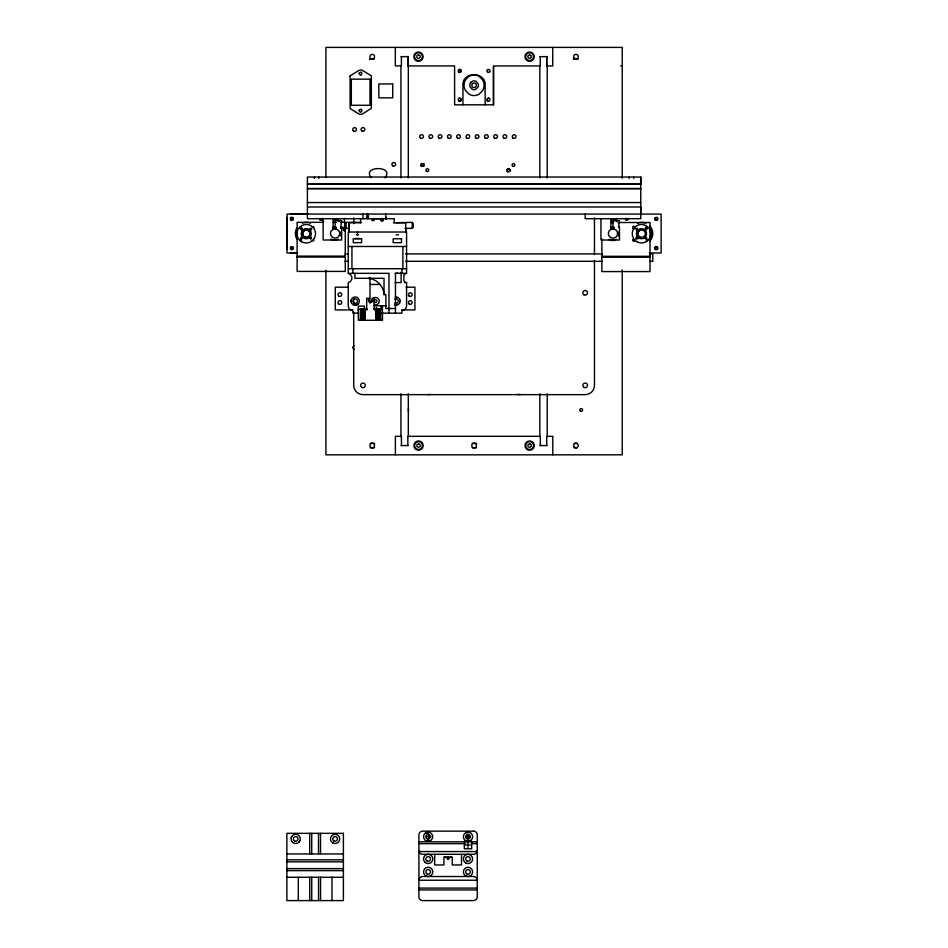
<?xml version="1.0" encoding="UTF-8"?>
<svg xmlns="http://www.w3.org/2000/svg" width="948" height="948" viewBox="0 0 948 948"><rect width="100%" height="100%" fill="white"/><g stroke="black" fill="none" stroke-linecap="round" stroke-linejoin="round"><path stroke-width="1.42" d="M349.172 222.768L349.172 232.023L349.172 222.768L360.761 222.768M372.031 218.704L372.031 220.564L374.033 220.564L374.033 218.704L380.823 218.704L380.823 220.564L382.826 220.564L382.826 218.704M405.697 230.21L405.697 228.35M640.741 184.113L640.753 177.039L307.401 177.039L307.401 218.704L394.261 218.704L394.261 222.768M291.214 837.7L291.676 836.586M301.63 227.852L300.161 228.598M647.52 240.46L646.05 241.207M458.417 98.936L458.939 98.402A1.41 1.41 0 0 1 460.373 98.402L460.894 98.936A1.505 1.505 0 0 1 460.894 100.405L460.455 100.986A1.41 1.41 0 0 1 459.093 100.974L458.453 100.464L458.939 100.95A1.505 1.505 0 0 0 460.361 100.962L460.894 100.405A1.41 1.41 0 0 0 461.001 99.03L460.455 98.497A1.41 1.41 0 0 0 459.093 98.521L458.453 99.03M487.26 70.164L487.758 69.654L487.225 70.176A1.505 1.505 0 0 0 487.154 71.669M487.26 98.936L487.793 98.402A1.505 1.505 0 0 1 489.18 98.367M487.793 98.402A1.41 1.41 0 0 1 489.227 98.402L489.749 98.936A1.505 1.505 0 0 1 489.737 100.441L489.227 100.986A1.505 1.505 0 0 1 487.675 100.962M298.952 842.168L299.698 841.208M489.772 71.61L489.227 72.143A1.505 1.505 0 0 1 487.675 72.19M654.712 218.384L655.258 217.85A1.505 1.505 0 0 1 656.727 217.85L657.26 218.384A1.41 1.41 0 0 1 657.26 219.818L656.727 220.339M632.707 228.48L634.342 226.394M312.153 227.224L313.788 226.963L313.527 228.598M301.535 240.591L300.469 241.136L299.615 240.282L300.161 239.216L301.346 239.406M385.007 177.726C395.15 165.544 361.164 165.544 371.308 177.726M489.227 72.178L489.749 71.633A1.505 1.505 0 0 0 489.737 70.14L489.227 69.631A1.505 1.505 0 0 0 487.675 69.619M357.894 304.284L354.86 305.268M333.578 222.413L335.177 221.488M611.365 222.413L612.977 221.488M634.793 228.575L633.608 228.764L633.074 227.698L633.916 226.856L635.077 228.018M425.771 832.7L429.337 832.237A4.633 4.633 0 0 1 429.314 841.184C425.451 842.037 433.129 839.975 429.314 841.184M425.818 832.7L429.314 832.237M465.681 832.7L465.658 832.7A4.633 4.633 0 0 1 472.625 836.705A4.633 4.633 0 0 1 465.681 840.722A4.633 4.633 0 0 1 465.681 832.7L469.201 832.237M470.315 840.722L466.795 841.184M332.961 229.452L333.329 218.704M610.761 229.452L611.116 218.704M646.05 226.951L647.52 227.698M646.974 228.764L645.505 228.018M428.733 838.944C426.256 839.892 431.304 837.072 428.615 834.394M426.884 832.237L426.944 832.237A4.633 4.633 0 0 0 426.908 841.184L428.141 841.338L425.771 840.722M395.482 305.256L396.572 305.232M401.004 56.655L408.197 56.584M539.91 56.655L547.103 56.584M369.554 58.847L373.986 58.847M573.469 58.847L577.901 58.847M369.554 59.096L373.986 59.096M573.469 59.096L577.901 59.096M407.794 56.655L407.794 65.922L454.59 65.922L454.625 104.813L493.517 104.813L493.517 66.538M546.688 56.655L546.688 65.922L552.743 65.922L552.743 47.4M620.822 65.922L622.22 65.922M307.401 183.865L640.753 183.865M307.401 184.031L640.753 184.031M307.401 188.486L640.753 188.486M307.401 188.723L640.753 188.723M307.401 202.552L640.753 202.552M307.401 206.996L640.753 206.996M290.455 213.857L307.851 213.857M368.381 217.708L366.438 217.708L368.381 213.727L368.381 218.704M323.387 222.33L297.115 222.33L297.115 271.412L345.273 271.412L345.273 230.21L343.425 230.21L343.425 228.35L340.616 228.35M333.092 222.33L336.516 222.33M340.865 222.33L345.273 222.33L345.273 229.274L344.349 229.274L344.349 227.425L340.486 227.425M361.058 222.33L346.067 222.33L346.067 228.35L348.994 228.35M610.619 222.507L613.629 222.507M617.918 222.507L650.02 222.507L650.02 271.578L601.861 271.578L601.861 239.014M393.337 222.744L405.697 222.768L405.697 232.023M346.067 223.325L345.143 223.325L345.143 227.307L346.067 227.307M412.309 223.373L413.233 223.373L413.233 227.354L412.309 227.354M404.974 228.35L412.309 228.35L412.309 222.33L396.039 222.744M356.258 234.796L358.628 234.796M396.122 234.796L398.516 234.796M355.144 238.505L359.766 238.505M348.236 246.48L406.574 246.48M290.455 252.843L297.708 252.843M297.352 252.974L287.031 252.974L287.031 214.082L661.123 214.082L661.123 252.974L649.321 252.974M344.954 253.898L347.916 253.898M405.637 253.898L602.478 253.898M649.83 253.898L652.793 253.898L652.793 261.304L649.83 261.304M297.115 256.126L345.273 256.126M601.861 256.304L650.02 256.304M297.115 257.062L345.273 257.062M601.861 257.228L650.02 257.228M344.954 261.304L347.916 261.304M405.637 261.304L602.478 261.304M348.236 268.711L406.574 268.711M358.64 313.16L352.869 313.16L352.869 310.375A4.633 4.633 0 0 1 348.236 305.742L348.236 282.599A4.74 4.74 0 0 0 348.236 273.332L388.988 273.332L388.988 313.16M395.055 273.332L406.574 273.332L406.574 232.023L348.236 232.023L348.236 273.332M354.908 273.332L354.908 278.309L384.011 278.309L384.011 294.615L385.872 294.615L385.872 308.527L395.47 308.527M395.055 282.599L401.134 282.599L401.134 273.332M404.725 282.599L406.574 282.599L406.574 305.742A4.633 4.633 0 0 1 401.952 310.375L401.952 313.16L381.108 313.16M370.004 284.447L380.219 284.447M348.544 287.197L335.272 287.197L335.272 309.913L352.632 309.913M406.064 287.197L414.916 287.197L414.916 309.913L401.691 309.913M374.164 305.742L386.357 305.742M374.164 309.048L376.949 309.048M358.344 309.166L367.184 309.166L367.184 309.795M373.583 309.166L382.423 309.166M370.253 443.309L374.685 443.309M472.199 443.309L476.643 443.309M574.156 443.309L577.119 443.309M401.04 445.572L408.209 445.572M539.957 445.572L547.115 445.572M370.253 447.752L374.685 447.752M472.199 447.752L476.643 447.752M574.156 447.752L577.119 447.752M426.292 836.705L430.925 836.705M465.681 836.705L470.315 836.705M425.794 840.722L426.908 841.184M418.921 841.8L477.259 841.8M418.921 843.649L465.587 843.649M471.429 843.649L477.259 843.649M465.681 845.071L470.315 845.071M286.877 853.935L343.401 853.935M444.849 857.075A4.159 4.159 0 0 1 447.883 859.398L448.297 859.398A4.159 4.159 0 0 1 451.331 857.075M286.877 859.824L343.401 859.824M286.877 861.827L343.401 861.827M286.877 868.629L343.401 868.629M286.877 870.631L343.401 870.631M286.877 877.267L343.401 877.267M418.921 888.098L477.259 888.098M418.921 889.947L477.259 889.947M368.108 278.321C376.522 278.795 383.739 286.189 384.011 294.615M646.358 239.287L646.974 239.394M626.486 220.339L625.941 219.818A1.41 1.41 0 0 1 625.941 218.384M301.535 227.224L300.469 226.679L299.71 228.148M313.527 239.216L313.788 240.851L312.153 240.591M654.712 248.66L655.258 249.194A1.41 1.41 0 0 0 656.739 249.17L657.26 248.66A1.41 1.41 0 0 0 657.26 247.227L656.727 246.705A1.41 1.41 0 0 0 655.696 246.587M458.453 71.61L458.986 72.143A1.41 1.41 0 0 0 460.479 72.119L461.001 71.61A1.41 1.41 0 0 0 461.001 70.176L460.455 69.654A1.41 1.41 0 0 0 459.093 69.666L458.453 70.176L458.939 69.631A1.505 1.505 0 0 1 460.361 69.619L460.894 70.164A1.505 1.505 0 0 1 460.894 71.633L460.373 72.178A1.505 1.505 0 0 1 458.82 72.19L458.417 71.633M290.74 219.64L291.273 220.161A1.505 1.505 0 0 0 292.742 220.161L293.288 219.64A1.41 1.41 0 0 0 293.43 219.296M487.26 100.405L487.758 100.986L487.225 100.464A1.505 1.505 0 0 1 487.154 98.912M357.455 232.082L357.455 234.796M351.033 300.789L351.092 301.879M400.044 300.48L400.068 301.559A4.171 4.171 0 0 1 394.427 305.007M358.522 309.166L358.747 320.27M382.245 309.166L382.376 320.27M640.741 207.079L640.753 214.082M546.735 56.584L546.747 65.922M485.139 104.813L485.127 86.055C486.68 71.005 461.605 70.804 462.932 85.889L462.932 104.813M407.83 56.584L407.841 65.922M640.753 177.039L640.753 218.704L585.189 218.704L585.189 214.082M633.679 177.039L633.679 178.437M629.235 177.039L629.235 178.437M622.232 178.307L622.232 47.4L325.922 47.4L325.922 177.525M622.22 269.99L622.232 454.827L325.922 454.827L325.922 270.31M612.977 228.895L612.977 220.564L619.459 220.564L618.534 227.046L619.459 227.046L619.459 240.01L600.937 240.01L600.937 218.704M594.455 217.827L594.455 254.574M594.455 260.451L594.455 385.386A9.255 9.255 0 0 1 585.2 394.641L362.966 394.641A9.255 9.255 0 0 1 353.711 385.386L353.711 311.892M552.791 454.827L552.791 436.317L546.735 436.317L546.735 445.572M547.233 65.459L547.233 177.869M547.233 393.811L547.233 436.696M540.324 445.572L540.324 436.317L407.841 436.317L407.841 445.572M540.277 56.655L540.277 65.922L493.481 65.922L493.481 104.813M539.827 65.459L539.827 177.869M539.827 393.811L539.827 436.696M467.992 834.394L467.992 839.027M467.992 842.76L467.992 847.394M461.51 854.302L461.51 864.955L452.255 864.955L452.255 857.075L443.925 857.075L443.925 864.955L434.658 864.955L434.658 854.302M448.297 857.075L448.297 859.398M447.883 857.075L447.883 859.398M408.327 65.459L408.327 177.869M408.327 393.811L408.327 436.696M402.876 246.48L402.876 268.711M401.952 268.711L401.952 273.332M401.407 56.584L401.383 65.922L395.328 65.922L395.328 47.4M401.431 445.572L401.431 436.317L395.375 436.317L395.375 454.827M400.921 65.459L400.921 177.869M400.921 393.811L400.921 436.696M400.554 272.408L400.554 273.332M397.319 272.408L397.319 273.332M395.47 273.332L395.47 313.16M385.978 216.748L385.978 219.154M385.646 213.893L385.646 218.704M382.826 218.455L382.826 221.05M382.423 306.109L382.423 320.27L358.344 320.27L358.344 306.109L364.364 306.109L364.364 309.498M381.617 218.455L381.617 221.05M381.108 305.742L381.108 309.285M379.994 309.166L379.994 320.27M379.828 309.166L379.828 320.27M379.638 309.166L379.638 309.795M379.342 309.166L379.342 320.27M378.631 309.166L378.631 320.27M377.79 309.166L377.79 320.27M376.949 309.166L376.949 320.27M376.403 307.365L376.403 309.356M376.238 309.166L376.238 320.27M375.598 309.166L375.764 320.27M374.555 309.166L374.555 309.854M374.093 309.166L374.093 298.241L372.007 298.241C374.294 303.668 366.473 303.668 368.76 298.241L366.675 298.241L366.675 309.166M370.004 277.61L370.004 303.253M367.137 213.893L367.137 218.704M366.212 309.166L366.212 309.854M365.17 309.166L365.17 320.27M365.004 309.166L365.004 320.27M364.53 309.166L364.53 320.27M363.819 309.166L363.819 320.27M362.954 214.082L362.954 218.704M362.977 309.166L362.977 320.27M362.136 309.166L362.136 320.27M361.425 309.166L361.425 320.27M361.129 309.166L361.129 309.795M360.773 309.166L360.939 320.27M360.596 218.704L360.596 222.768M353.711 217.827L353.711 223.704M353.711 298.667L353.711 304.545M352.869 268.711L352.869 273.332M351.945 246.48L351.945 268.711M344.444 218.396L344.444 222.721M344.444 227.046L344.444 231.359M335.177 228.895L335.177 220.564L341.659 220.564L340.735 227.046L341.659 227.046L341.659 240.01L323.138 240.01L323.138 218.704M331.978 877.267L331.978 900.6M320.519 833.339L320.519 853.935M320.543 877.267L320.543 900.6M318.836 177.039L318.836 178.437M318.516 833.339L318.516 853.935M318.54 877.267L318.54 900.6M314.392 177.039L314.392 178.437M311.726 833.339L311.726 853.935M311.738 877.267L311.738 900.6M309.723 833.339L309.723 853.935M309.735 877.267L309.735 900.6M298.312 877.267L298.312 900.6M286.877 217.53L286.877 249.17M333.21 240.294A3.934 3.934 0 0 1 335.177 239.773M394.771 299.118A2.311 2.311 0 0 1 398.243 301.12A2.311 2.311 0 0 1 394.771 303.123M406.574 282.599A4.74 4.74 0 0 1 403.919 280.928L403.919 275.003A4.74 4.74 0 0 1 406.574 273.332M372.446 299.106A3.709 3.709 0 0 1 377.292 297.85A3.709 3.709 0 0 1 378.963 302.566A3.709 3.709 0 0 1 374.413 304.64M371.936 301.891A3.709 3.709 0 0 1 372.031 299.971M395.292 296.997A4.171 4.171 0 0 1 400.068 301.559M340.782 231.904A6.482 6.482 0 0 1 340.782 235.91M338.436 239.157A6.482 6.482 0 0 1 330.816 239.157M310.66 236.68A4.728 4.728 0 0 1 309.617 237.735M309.617 230.091A4.728 4.728 0 0 1 310.66 231.134M618.677 232.07A6.482 6.482 0 0 1 618.677 236.076M616.33 239.323A6.482 6.482 0 0 1 608.711 239.323M638.834 238.564A4.728 4.728 0 0 1 636.475 236.858M636.475 231.3A4.728 4.728 0 0 1 637.518 230.257M649.783 225.92A11.115 11.115 0 0 1 649.783 241.124M633.584 241.124A11.115 11.115 0 0 1 632.683 240.057M632.683 226.987A11.115 11.115 0 0 1 633.584 225.92M637.589 223.195A11.115 11.115 0 0 1 645.766 223.195M628.204 218.348A1.386 1.386 0 0 1 626.865 220.09A1.386 1.386 0 0 1 625.526 218.348M614.174 227.804A4.633 4.633 0 0 1 610.654 227.342M610.654 219.332A4.633 4.633 0 0 1 616.982 221.026M650.34 230.246A9.255 9.255 0 0 1 650.115 237.332M637.992 233.137A3.709 3.709 0 0 1 639.343 230.648M293.43 248.151A1.41 1.41 0 0 1 293.288 248.494L292.742 249.016A1.41 1.41 0 0 1 291.38 249.004M290.87 248.494A1.41 1.41 0 0 1 290.87 247.061A1.386 1.386 0 0 1 293.05 248.34A1.386 1.386 0 0 1 290.965 249.537A1.386 1.386 0 0 1 290.965 247.132M293.288 247.061A1.41 1.41 0 0 1 293.43 247.404M322.202 218.55A1.41 1.41 0 0 1 322.059 219.64L321.514 220.161A1.505 1.505 0 0 1 320.045 220.161M290.87 219.64A1.41 1.41 0 0 1 290.87 218.206M291.38 217.696A1.41 1.41 0 0 1 292.766 217.696L293.288 218.206A1.41 1.41 0 0 1 293.43 218.55M296.451 235.922A9.847 9.847 0 0 1 296.463 230.72M654.843 219.818A1.41 1.41 0 0 1 654.689 219.474M654.689 218.727A1.41 1.41 0 0 1 654.843 218.384M654.843 248.66A1.41 1.41 0 0 1 654.689 248.317M654.689 247.582A1.41 1.41 0 0 1 654.843 247.227M650.529 228.515A9.847 9.847 0 0 1 650.506 238.564M322.628 218.348A1.386 1.386 0 0 1 321.289 220.09A1.386 1.386 0 0 1 319.95 218.348M297.091 239.477A11.115 11.115 0 0 1 297.091 227.567M302.388 223.195A11.115 11.115 0 0 1 310.565 223.195M336.374 227.804A4.633 4.633 0 0 1 332.866 227.342M332.866 219.332A4.633 4.633 0 0 1 339.183 221.026M297.127 234.63A9.255 9.255 0 0 1 297.21 232.213M312.212 226.536A9.255 9.255 0 0 1 313.859 228.302M458.583 100.464A1.41 1.41 0 0 1 458.583 99.03M458.583 71.61A1.41 1.41 0 0 1 458.583 70.176M424.277 165.616A1.671 1.671 0 0 1 423.27 166.386M422.405 166.386A1.671 1.671 0 0 1 421.659 163.601M424.017 163.601A1.671 1.671 0 0 1 424.277 163.945M507.974 172.192A1.671 1.671 0 0 1 507.299 170.048A1.671 1.671 0 0 1 509.372 169.182A1.671 1.671 0 0 1 510.415 171.185M354.149 349.374A1.849 1.849 0 0 1 354.149 345.795M408.173 408.944A1.386 1.386 0 0 1 408.233 410.911M430.179 394.332A9.255 9.255 0 0 1 427.785 394.641M520.381 394.641A9.255 9.255 0 0 1 517.987 394.332M336.196 227.141A3.934 3.934 0 0 1 334.158 227.141M333.21 219.924A3.934 3.934 0 0 1 338.59 221.37M613.996 227.141A3.934 3.934 0 0 1 611.958 227.141M611.01 219.924A3.934 3.934 0 0 1 616.378 221.37M611.01 240.294A3.934 3.934 0 0 1 614.944 240.294M300.765 228.883C301.902 232.414 303.514 226.382 300.765 228.883M300.765 238.043C301.902 241.586 303.514 235.554 300.765 238.043M309.925 228.883C311.062 232.414 312.674 226.382 309.925 228.883M309.925 238.043C311.062 241.586 312.674 235.554 309.925 238.043M350.096 75.852L350.096 108.558L358.865 113.926A3.709 3.709 0 0 0 362.563 113.926L371.367 108.309L371.332 75.852L362.563 70.472A3.709 3.709 0 0 0 358.865 70.472L350.096 75.852M359.15 73.257C361.129 79.454 363.961 68.896 359.15 73.257M359.15 110.3C361.129 116.486 363.961 105.927 359.15 110.3M477.259 850.593L477.128 851.553L419.052 851.553L418.921 850.593A3.709 3.709 0 0 0 422.63 854.302L473.55 854.302A3.709 3.709 0 0 0 477.259 850.593M636.037 228.883C637.163 232.414 638.786 226.382 636.037 228.883M636.037 238.043C637.163 241.586 638.786 235.554 636.037 238.043M645.197 228.883C646.335 232.414 647.946 226.382 645.197 228.883M645.197 238.043C646.335 241.586 647.946 235.554 645.197 238.043M633.169 239.832L633.916 241.302L634.982 240.756L634.793 239.583L633.169 239.832M470.801 82.44L470.184 83.412A4.503 4.503 0 0 0 470.03 86.778L472.246 89.278A4.219 4.219 0 0 0 475.529 89.444L477.97 87.169A4.503 4.503 0 0 0 478.136 83.803L475.92 81.303A4.219 4.219 0 0 0 472.625 81.137L470.801 82.44M472.471 83.673L472.116 84.159A2.358 2.358 0 0 0 472.14 86.469L472.969 87.299A2.216 2.216 0 0 0 475.232 87.275L476.05 86.422A2.358 2.358 0 0 0 476.026 84.111L475.185 83.27A2.216 2.216 0 0 0 472.934 83.305L472.471 83.673M466.997 77.997L465.397 80.118A10.499 10.499 0 0 0 465.361 90.415L469.035 94.184A9.847 9.847 0 0 0 479.084 94.219L482.769 90.463A10.499 10.499 0 0 0 482.793 80.165L479.131 76.397A9.847 9.847 0 0 0 469.082 76.361L466.997 77.997M418.471 54.806L416.871 55.731L416.871 57.591L418.471 58.515L420.083 57.591L420.083 55.731L418.471 54.806M529.588 54.806L527.989 55.731L527.989 57.591L529.588 58.515L531.2 57.591L531.2 55.731L529.588 54.806M418.53 443.723L416.919 444.648L416.919 446.496L418.53 447.42L420.13 446.496L420.13 444.648L418.53 443.723M529.648 443.723L528.036 444.648L528.036 446.496L529.648 447.42L531.247 446.496L531.247 444.648L529.648 443.723M428.117 834.394L427.536 834.477A2.311 2.311 0 0 0 426.47 838.34A2.311 2.311 0 0 0 430.345 837.309A2.311 2.311 0 0 0 427.512 834.477L428.733 834.477L428.141 834.394M508.377 168.78L508.01 168.815A1.386 1.386 0 0 0 506.931 170.356A1.386 1.386 0 0 0 508.365 171.564A1.386 1.386 0 0 0 509.692 170.237L509.669 169.87A1.386 1.386 0 0 0 508.377 168.78M369.981 79.158L351.317 79.158L351.317 105.275L369.981 105.275L369.981 79.158M392.721 83.945L378.833 83.945L378.833 97.834L392.721 97.834L392.721 83.945M361.603 238.778L353.26 238.778L353.26 242.676L361.603 242.676L361.603 238.778M401.49 238.778L393.147 238.778L393.147 242.676L401.49 242.676L401.49 238.778M473.55 831.147L422.63 831.147A3.709 3.709 0 0 0 418.921 834.856L418.921 896.891A3.709 3.709 0 0 0 422.63 900.6L473.55 900.6A3.709 3.709 0 0 0 477.259 896.891L477.259 834.856A3.709 3.709 0 0 0 473.55 831.147M343.401 833.339L286.877 833.339L286.877 900.6L343.401 900.6L343.401 833.339M471.701 841.374L464.295 841.374L464.295 848.78L471.701 848.78L471.701 841.374M473.55 876.521L422.63 876.521A3.709 3.709 0 0 0 418.921 880.23L477.259 880.23A3.709 3.709 0 0 0 473.55 876.521M466.843 860.938A2.311 2.311 0 0 0 470.315 858.935A2.311 2.311 0 0 0 466.843 856.921A2.311 2.311 0 0 0 466.843 860.938M426.825 873.772A2.311 2.311 0 0 0 430.487 872.124A2.311 2.311 0 0 0 427.228 869.778A2.311 2.311 0 0 0 426.825 873.772M427.027 860.938A2.311 2.311 0 0 0 430.499 858.935A2.311 2.311 0 0 0 427.027 856.921A2.311 2.311 0 0 0 427.027 860.938M425.806 875.869A4.633 4.633 0 0 0 432.809 871.959A4.633 4.633 0 0 0 425.925 867.847A4.633 4.633 0 0 0 425.806 875.869M465.681 875.905A4.633 4.633 0 0 0 472.625 871.899A4.633 4.633 0 0 0 465.681 867.882A4.633 4.633 0 0 0 465.681 875.905M424.905 862.206A4.633 4.633 0 0 0 432.655 860.132A4.633 4.633 0 0 0 426.979 854.456A4.633 4.633 0 0 0 424.905 862.206M466.677 873.795A2.311 2.311 0 0 0 470.303 872.089A2.311 2.311 0 0 0 467.009 869.802A2.311 2.311 0 0 0 466.677 873.795M465.681 862.941A4.633 4.633 0 0 0 472.625 858.935A4.633 4.633 0 0 0 465.681 854.918A4.633 4.633 0 0 0 465.681 862.941M466.357 838.34A2.311 2.311 0 0 0 470.232 837.309A2.311 2.311 0 0 0 467.4 834.477A2.311 2.311 0 0 0 466.357 838.34M332.76 842.902A4.633 4.633 0 0 0 339.704 838.897A4.633 4.633 0 0 0 332.76 834.892A4.633 4.633 0 0 0 332.76 842.902M333.909 840.9A2.311 2.311 0 0 0 337.381 838.897A2.311 2.311 0 0 0 333.909 836.894A2.311 2.311 0 0 0 333.909 840.9M294.52 840.9A2.311 2.311 0 0 0 298.004 838.897A2.311 2.311 0 0 0 294.52 836.894A2.311 2.311 0 0 0 294.52 840.9M292.411 842.168A4.633 4.633 0 0 0 300.161 840.094A4.633 4.633 0 0 0 294.484 834.43A4.633 4.633 0 0 0 292.411 842.168M353.9 303.04A2.311 2.311 0 0 0 357.491 301.274A2.311 2.311 0 0 0 354.161 299.035A2.311 2.311 0 0 0 353.9 303.04M409.299 304.071A1.849 1.849 0 0 0 412.131 302.578A1.849 1.849 0 0 0 409.418 300.872A1.849 1.849 0 0 0 409.299 304.071M408.967 295.918A1.849 1.849 0 0 0 412.072 295.089A1.849 1.849 0 0 0 409.797 292.825A1.849 1.849 0 0 0 408.967 295.918M338.602 303.81A1.849 1.849 0 0 0 341.695 302.981A1.849 1.849 0 0 0 339.431 300.717A1.849 1.849 0 0 0 338.602 303.81M338.602 295.918A1.849 1.849 0 0 0 341.695 295.089A1.849 1.849 0 0 0 339.431 292.825A1.849 1.849 0 0 0 338.602 295.918M352.822 304.545A4.171 4.171 0 0 0 359.339 301.44A4.171 4.171 0 0 0 353.391 297.352A4.171 4.171 0 0 0 352.822 304.545M374.804 302.282A1.386 1.386 0 0 0 376.949 301.191A1.386 1.386 0 0 0 374.922 299.876A1.386 1.386 0 0 0 374.804 302.282M639.793 236.941A3.709 3.709 0 0 0 645.351 233.741A3.709 3.709 0 0 0 639.793 230.53A3.709 3.709 0 0 0 639.793 236.941M637.921 237.32A5.096 5.096 0 0 0 646.429 234.997A5.096 5.096 0 0 0 640.173 228.788A5.096 5.096 0 0 0 637.921 237.32M636.878 241.728A9.255 9.255 0 0 0 650.766 233.706A9.255 9.255 0 0 0 636.878 225.683A9.255 9.255 0 0 0 636.878 241.728M304.391 236.917A3.709 3.709 0 0 0 309.949 233.706A3.709 3.709 0 0 0 304.391 230.494A3.709 3.709 0 0 0 304.391 236.917M302.661 237.32A5.096 5.096 0 0 0 311.169 234.997A5.096 5.096 0 0 0 304.901 228.788A5.096 5.096 0 0 0 302.661 237.32M301.606 241.728A9.255 9.255 0 0 0 315.506 233.706A9.255 9.255 0 0 0 301.606 225.683A9.255 9.255 0 0 0 301.606 241.728M332.772 237.545A4.633 4.633 0 0 0 339.716 233.528A4.633 4.633 0 0 0 332.772 229.523A4.633 4.633 0 0 0 332.772 237.545M304.533 236.941A3.709 3.709 0 0 0 310.079 233.741A3.709 3.709 0 0 0 304.533 230.53A3.709 3.709 0 0 0 304.533 236.941M610.654 237.545A4.633 4.633 0 0 0 617.598 233.528A4.633 4.633 0 0 0 610.654 229.523A4.633 4.633 0 0 0 610.654 237.545M655.803 249.537A1.386 1.386 0 0 0 657.888 248.34A1.386 1.386 0 0 0 655.803 247.132A1.386 1.386 0 0 0 655.803 249.537M655.803 219.912A1.386 1.386 0 0 0 657.888 218.704A1.386 1.386 0 0 0 655.803 217.507A1.386 1.386 0 0 0 655.803 219.912M290.965 219.912A1.386 1.386 0 0 0 293.05 218.704A1.386 1.386 0 0 0 290.965 217.507A1.386 1.386 0 0 0 290.965 219.912M526.815 59.44A3.934 3.934 0 0 0 533.392 57.674A3.934 3.934 0 0 0 528.569 52.863A3.934 3.934 0 0 0 526.815 59.44M416.504 60.068A3.934 3.934 0 0 0 422.417 56.655A3.934 3.934 0 0 0 416.504 53.254A3.934 3.934 0 0 0 416.504 60.068M526.863 448.357A3.934 3.934 0 0 0 533.44 446.591A3.934 3.934 0 0 0 528.629 441.768A3.934 3.934 0 0 0 526.863 448.357M415.745 448.357A3.934 3.934 0 0 0 422.322 446.591A3.934 3.934 0 0 0 417.511 441.768A3.934 3.934 0 0 0 415.745 448.357M527.325 449.577A4.633 4.633 0 0 0 534.269 445.572A4.633 4.633 0 0 0 527.325 441.567A4.633 4.633 0 0 0 527.325 449.577M415.781 449.305A4.633 4.633 0 0 0 423.128 446.093A4.633 4.633 0 0 0 416.67 441.33A4.633 4.633 0 0 0 415.781 449.305M472.922 447.575A2.311 2.311 0 0 0 476.394 445.572A2.311 2.311 0 0 0 472.922 443.569A2.311 2.311 0 0 0 472.922 447.575M527.278 60.672A4.633 4.633 0 0 0 534.222 56.655A4.633 4.633 0 0 0 527.278 52.65A4.633 4.633 0 0 0 527.278 60.672M416.16 60.672A4.633 4.633 0 0 0 423.104 56.655A4.633 4.633 0 0 0 416.16 52.65A4.633 4.633 0 0 0 416.16 60.672M426.399 171.15A1.386 1.386 0 0 0 428.721 170.533A1.386 1.386 0 0 0 427.015 168.827A1.386 1.386 0 0 0 426.399 171.15M580.52 411.159A1.386 1.386 0 0 0 582.605 409.963A1.386 1.386 0 0 0 580.52 408.754A1.386 1.386 0 0 0 580.52 411.159M438.9 138.005A1.849 1.849 0 0 0 441.898 136.844A1.849 1.849 0 0 0 439.398 134.829A1.849 1.849 0 0 0 438.9 138.005M448.167 138.005A1.849 1.849 0 0 0 451.153 136.844A1.849 1.849 0 0 0 448.653 134.829A1.849 1.849 0 0 0 448.167 138.005M457.422 138.005A1.849 1.849 0 0 0 460.42 136.844A1.849 1.849 0 0 0 457.92 134.829A1.849 1.849 0 0 0 457.422 138.005M466.677 138.005A1.849 1.849 0 0 0 469.675 136.844A1.849 1.849 0 0 0 467.174 134.829A1.849 1.849 0 0 0 466.677 138.005M475.943 138.005A1.849 1.849 0 0 0 478.93 136.844A1.849 1.849 0 0 0 476.441 134.829A1.849 1.849 0 0 0 475.943 138.005M485.198 138.005A1.849 1.849 0 0 0 488.196 136.844A1.849 1.849 0 0 0 485.696 134.829A1.849 1.849 0 0 0 485.198 138.005M494.465 138.005A1.849 1.849 0 0 0 497.451 136.844A1.849 1.849 0 0 0 494.963 134.829A1.849 1.849 0 0 0 494.465 138.005M503.72 138.005A1.849 1.849 0 0 0 506.718 136.844A1.849 1.849 0 0 0 504.218 134.829A1.849 1.849 0 0 0 503.72 138.005M574.298 58.302A2.311 2.311 0 0 0 578.173 57.259A2.311 2.311 0 0 0 575.329 54.427A2.311 2.311 0 0 0 574.298 58.302M421.208 165.971A1.386 1.386 0 0 0 423.531 165.343A1.386 1.386 0 0 0 421.836 163.649A1.386 1.386 0 0 0 421.208 165.971M512.513 165.971A1.386 1.386 0 0 0 514.835 165.343A1.386 1.386 0 0 0 513.141 163.649A1.386 1.386 0 0 0 512.513 165.971M512.986 138.005A1.849 1.849 0 0 0 515.973 136.844A1.849 1.849 0 0 0 513.472 134.829A1.849 1.849 0 0 0 512.986 138.005M362.029 131.061A1.849 1.849 0 0 0 364.814 129.449A1.849 1.849 0 0 0 362.029 127.85A1.849 1.849 0 0 0 362.029 131.061M353.32 130.765A1.849 1.849 0 0 0 356.412 129.935A1.849 1.849 0 0 0 354.149 127.66A1.849 1.849 0 0 0 353.32 130.765M370.585 447.207A2.311 2.311 0 0 0 374.448 446.176A2.311 2.311 0 0 0 371.616 443.332A2.311 2.311 0 0 0 370.585 447.207M574.298 447.207A2.311 2.311 0 0 0 578.173 446.176A2.311 2.311 0 0 0 575.329 443.332A2.311 2.311 0 0 0 574.298 447.207M371.059 58.669A2.311 2.311 0 0 0 374.531 56.655A2.311 2.311 0 0 0 371.059 54.652A2.311 2.311 0 0 0 371.059 58.669M392.602 165.782A1.849 1.849 0 0 0 395.6 164.62A1.849 1.849 0 0 0 393.1 162.618A1.849 1.849 0 0 0 392.602 165.782M420.379 138.005A1.849 1.849 0 0 0 423.377 136.844A1.849 1.849 0 0 0 420.876 134.829A1.849 1.849 0 0 0 420.379 138.005M429.645 138.005A1.849 1.849 0 0 0 432.632 136.844A1.849 1.849 0 0 0 430.143 134.829A1.849 1.849 0 0 0 429.645 138.005M361.757 387.365A2.311 2.311 0 0 0 365.276 385.433A2.311 2.311 0 0 0 361.852 383.348A2.311 2.311 0 0 0 361.757 387.365M584.039 294.792A2.311 2.311 0 0 0 587.511 292.79A2.311 2.311 0 0 0 584.039 290.775A2.311 2.311 0 0 0 584.039 294.792M584.039 387.388A2.311 2.311 0 0 0 587.511 385.386A2.311 2.311 0 0 0 584.039 383.383A2.311 2.311 0 0 0 584.039 387.388"/></g></svg>
